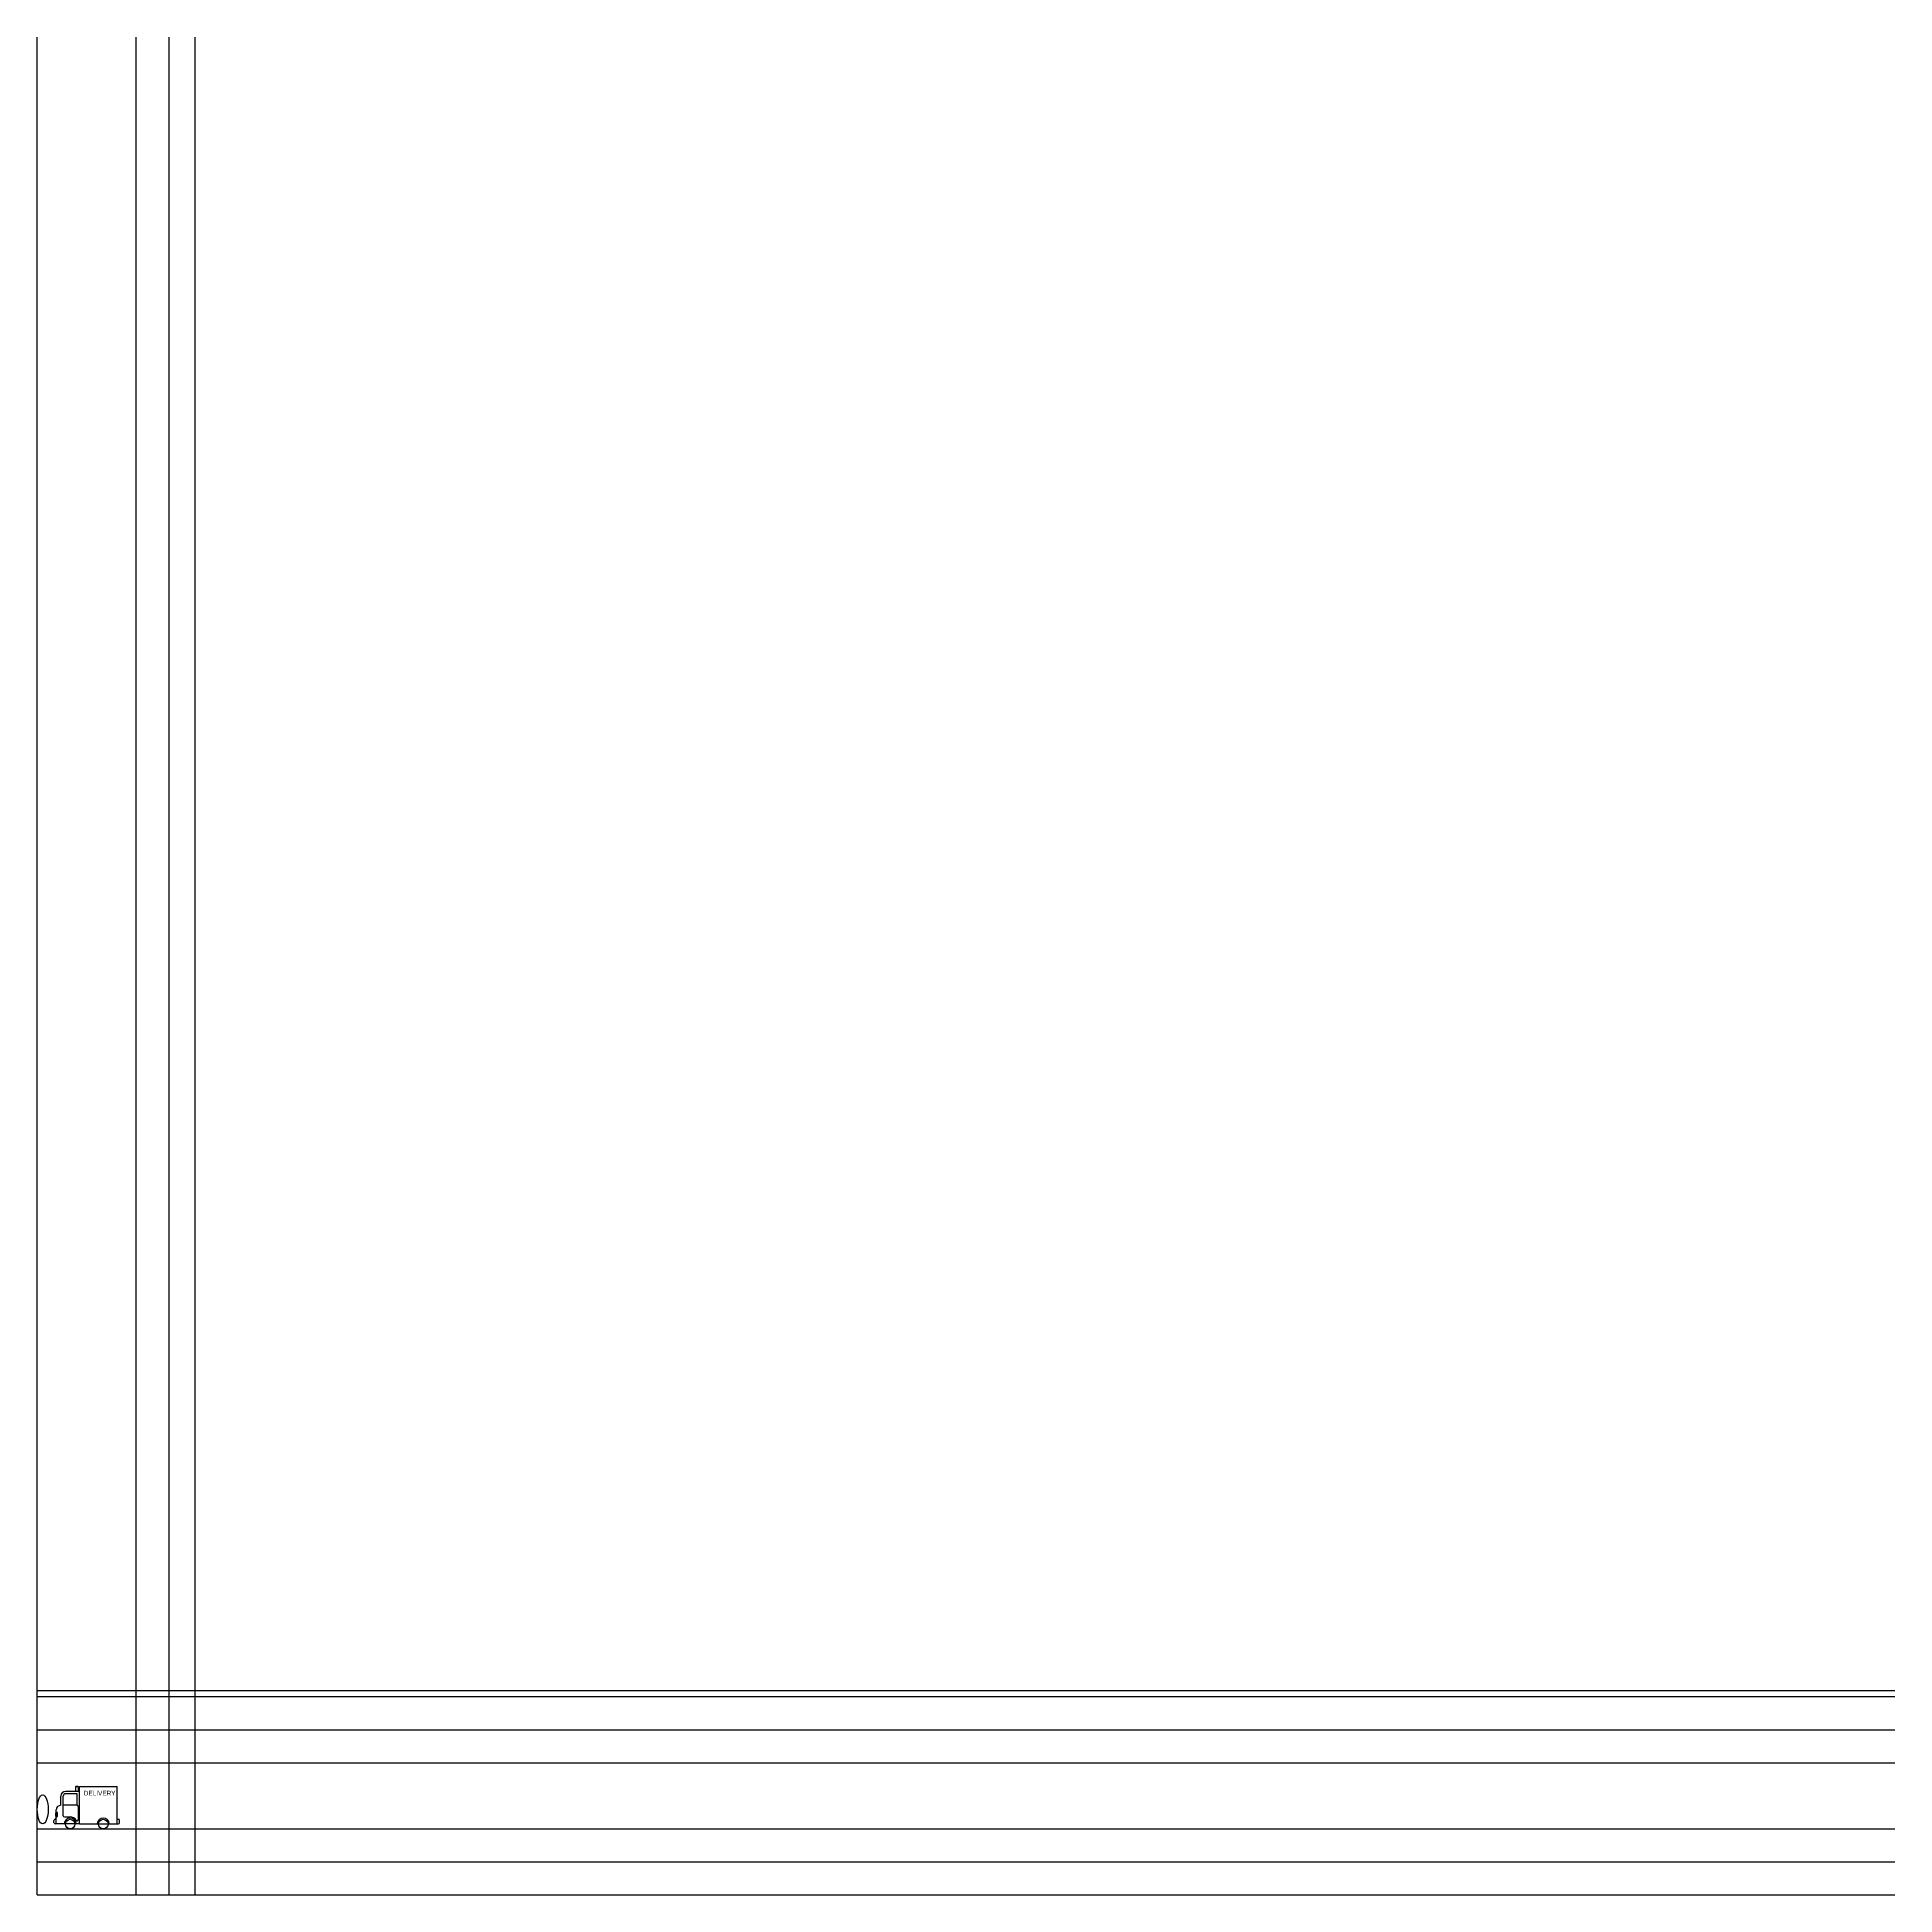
# Model space of a CAD drawing. Header units: inches. Extents: x 0 to 100, y 0 to 100.
import ezdxf

# ---------------------------------------------------------------- set-up
doc = ezdxf.new("R2010")
doc.units = ezdxf.units.IN
doc.header["$MEASUREMENT"] = 0
doc.layers.get('0').update_dxf_attribs({"lineweight": 25, "true_color": 0xffffff})
doc.styles.add('textstyle0', font='')
doc.styles.get('textstyle0').set_extended_font_data('Futura')

msp = doc.modelspace()

# ---------------------------------------------------------------- linework, layer by layer
for p, q in [((0, 0), (0, 100)), ((5.33, 0), (5.33, 100)), ((7.11, 0), (7.11, 100)), ((8.5, 0), (8.5, 100)), ((0, 11), (100, 11)), ((0, 10.67), (100, 10.67)), ((0, 8.89), (100, 8.89)), ((0, 7.11), (100, 7.11)), ((1.28, 4.82), (1.28, 5.32)), ((1.4, 4.26), (1.4, 5.32)), ((2.28, 5.57), (1.53, 5.57)), ((2.15, 5.44), (1.53, 5.44)), ((2.09, 5.57), (2.09, 5.83)), ((2.15, 4.82), (2.15, 5.44)), ((2.22, 5.57), (2.22, 5.83)), ((2.28, 3.82), (2.28, 5.83)), ((2.28, 5.83), (4.31, 5.83)), ((4.31, 3.82), (4.31, 5.83)), ((0.9, 3.88), (0.9, 4.01)), ((1.03, 4.07), (0.97, 4.07)), ((1.03, 4.44), (1.03, 4.57)), ((1.03, 3.82), (1.03, 4.19)), ((1.09, 4.21), (1.09, 4.43)), ((1.28, 4.82), (1.28, 4.82)), ((2.15, 4.82), (1.4, 4.82)), ((1.78, 4.19), (1.47, 4.19)), ((2.22, 4.05), (2.22, 4.76)), ((4.31, 4.07), (4.37, 4.07)), ((4.43, 3.88), (4.43, 4.01)), ((0, 3.56), (100, 3.56)), ((2.28, 3.82), (0.97, 3.82)), ((2.28, 3.82), (3.23, 3.82)), ((3.23, 3.82), (3.88, 3.82)), ((3.88, 3.82), (4.37, 3.82)), ((0, 1.78), (100, 1.78)), ((0, 0), (100, 0))]:
    msp.add_line(p, q)
for centre in [(1.78, 3.81), (3.56, 3.81)]:
    msp.add_circle(centre, 0.257)
for centre, radius, start, end in [((1.53, 5.32), 0.25, 90, 180), ((1.53, 5.32), 0.125, 90, 180), ((0.97, 4.01), 0.0625, 90, 180), ((1.18, 4.32), 0.2, 141.3178, 218.6822), ((1.28, 4.57), 0.25, 90, 180), ((1.03, 4.32), 0.125, 60, 90), ((0.54, 4.32), 0.5, 345.5225, 14.4775), ((1.03, 4.32), 0.125, 270, 300), ((1.47, 4.26), 0.0625, 180, 270), ((1.78, 3.81), 0.321, 1.4521, 178.5479), ((1.78, 3.81), 0.383, 32.6996, 90), ((2.15, 4.05), 0.0625, 212.6996, 0), ((2.15, 4.76), 0.0625, 0, 90), ((3.56, 3.81), 0.321, 1.4521, 178.5479), ((4.37, 4.01), 0.0625, 0, 90), ((0.97, 3.88), 0.0625, 180, 270), ((4.37, 3.88), 0.0625, 270, 0)]:
    msp.add_arc(centre, radius, start, end)
for centre, major_axis, ratio in [((0.3, 4.6), (0, -0.78), 0.37821), ((2.15, 5.83), (0.0625, 0), 0.33341)]:
    msp.add_ellipse(centre, major_axis=major_axis, ratio=ratio)

# ---------------------------------------------------------------- texts
at = {"insert": (2.51, 5.6), "char_height": 0.25, "attachment_point": 1, "style": 'textstyle0'}
msp.add_mtext('DELIVERY', dxfattribs=at)

doc.saveas('drawing.dxf')
